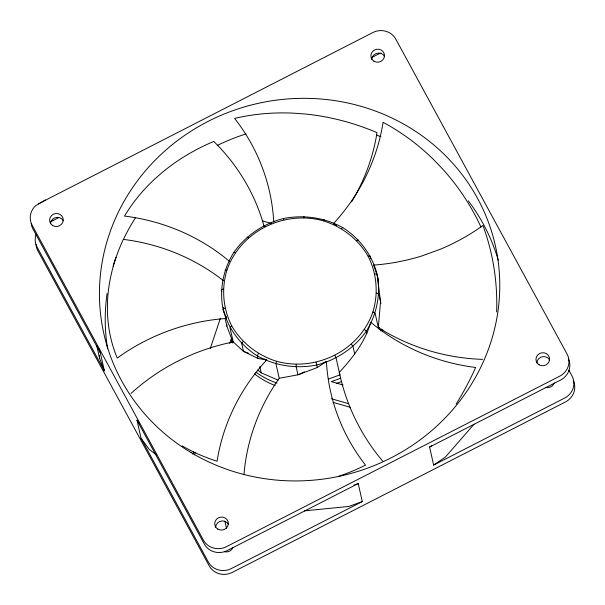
<?xml version="1.0" encoding="UTF-8"?>
<svg xmlns="http://www.w3.org/2000/svg" width="605" height="605" viewBox="0 0 605 605"><rect width="100%" height="100%" fill="white"/><g stroke="black" fill="none" stroke-linecap="round" stroke-linejoin="round"><path stroke-width="0.91" d="M482.654 359.378A206.048 195.959 -12.7 0 1 378.329 327.577L380.53 301.608L377.096 274.277C372.075 254.864 359.657 238.325 342.77 227.609C324.704 217.566 303.672 214.525 283.435 218.526C263.455 223.653 245.804 235.481 233.855 252.345C223.245 269.301 219.207 289.583 223.063 309.261L226.535 318.434A202.486 192.571 -12.7 0 0 117.241 358.069A211.569 162.442 -25.5 0 1 107.403 310.516L107.561 300.466A211.569 162.442 -25.5 0 1 123.344 239.383A202.486 192.571 -12.7 0 1 223.585 280.803M276.477 361.268C315.689 372.196 359.476 350.809 372.914 311.938C378.511 293.402 376.862 273.452 368.105 256.165C358.175 239.141 342.09 226.754 323.357 220.825C284.146 209.897 240.366 231.284 226.928 270.155C221.324 288.691 222.973 308.641 231.73 325.929C241.667 342.952 257.745 355.339 276.477 361.268L275.993 363.945L279.223 378.276A206.048 195.959 -12.7 0 0 243.996 474.396M379.085 329.226L379.441 327.381M303.665 217.808L303.937 216.492M210.268 348.556L220.394 318.215M192.761 454.242L193.653 451.564M229.726 343.481L231.216 339.012L232.736 343.043M194.409 454.907L195.302 452.23M382.647 461.108A220.984 210.169 -12.7 0 1 339.322 372.325C352.67 357.805 365.382 341.545 370.706 322.215A202.486 192.571 -12.7 0 0 475.659 367.462A293.44 280.251 -84.7 0 1 456.117 404.117M380.56 330.822L381.158 329.037M382.209 331.487L382.806 329.702M258.388 353.471L257.397 355.921L257.964 358.447L266.692 359.937A202.486 192.571 -12.7 0 0 217.074 461.229A233.356 188.571 -37.5 0 1 182.082 445.832M323.357 220.825L324.174 219.592M243.127 341.417L241.705 343.534L243.46 351.316L257.964 358.447M474.093 424.143L445.393 457.055L433.649 465.071L429.588 447.05L431.788 445.552M231.73 325.929L229.998 327.615L233.227 341.954L243.46 351.316M341.454 228.622L342.77 227.609M279.223 378.276L297.985 374.82L317.3 367.53L326.413 361.495A202.486 192.571 -12.7 0 0 365.541 465.124A233.356 206.615 -63 0 1 338.255 476.483M224.984 308.066L223.063 309.261C228.093 328.666 240.503 345.213 257.397 355.921C275.464 365.964 296.488 369.012 316.725 365.012C336.705 359.877 354.356 348.049 366.312 331.192C376.915 314.229 380.953 293.947 377.096 274.277L374.85 274.027M38.319 203.877L372.839 32.549A17.076 16.237 -12.7 0 1 395.783 39.113L567.089 354.106A17.076 16.237 -12.7 0 1 559.723 376.181L226.361 546.716A17.076 16.237 -12.7 0 1 203.416 540.144L32.11 225.151A17.076 16.237 -12.7 0 1 35.824 205.579L45.526 199.968M50.291 221.952L58.685 217.656M371.893 57.437L377.77 54.427A17.076 16.237 -12.7 0 1 381.097 53.127M358.228 483.561L227.23 550.573A17.076 16.237 -12.7 0 1 204.286 544.008L136.972 420.225L141.033 438.239L208.347 562.022A17.076 16.237 -12.7 0 0 231.284 568.587L362.289 501.575L358.228 483.561L354.023 485.081M429.588 447.05L560.593 380.038A17.076 16.237 -12.7 0 0 568.345 358.727M433.649 465.071L564.654 398.052A17.076 16.237 -12.7 0 0 572.02 375.985L568.866 370.192M299.475 374.215L304.527 371.833M323.047 363.091L326.413 361.495M356.716 240.677L358.455 239.996M328.462 379.048L339.904 374.896L336.093 357.986L334.958 355.475M340.66 378.246L331.313 381.634L343.058 384.992M336.32 383.434L341.417 381.589M362.289 501.575L348.835 506.453L304.451 510.847M223.343 289.039L221.385 289.704L221.763 291.398M368.105 256.165L370.162 255.915L370.767 258.607M225.06 270.291L226.928 270.155M233.855 252.345L235.481 252.686M262.441 220.87L271.524 223.472M331.411 398.755L348.669 403.694M333.075 402.363L350.325 407.301M376.491 293.054L378.783 293.826L380.946 303.438M244.488 351.792L248.761 353.358M264.128 358.992L266.692 359.937M257.639 370.018L261.209 372.839L278.111 380.121M372.914 311.938L375.1 313.239L378.329 327.577M247.158 237.084L248.428 237.841M336.501 225.597L333.468 223.6A202.486 192.571 -12.7 0 0 383.086 122.301A210.124 193.146 54.7 0 1 433.687 159.69L442.497 168.856A210.124 193.146 54.7 0 1 480.967 227.056M156.491 455.081L149.163 449.296L141.033 438.239M364.361 329.407L366.312 331.192L366.88 333.703M264.067 225.544L264.877 226.618M136.972 420.225L139.679 423.908M351.414 344.253L353.002 346.453L354.764 354.25M35.975 234.634A17.076 16.237 -12.7 0 0 37.041 247.029L104.362 370.812L100.301 352.798L32.98 229.015A17.076 16.237 -12.7 0 1 31.203 223.374M225.249 318.956L226.875 326.171L232.819 341.908M98.698 348.548L100.301 352.798M96.702 345.447L99.545 358.062L104.362 370.812M377.664 276.803L373.633 265.096A204.157 194.167 -12.7 0 0 421.814 255.953L440.274 249.26A204.157 194.167 -12.7 0 0 482.926 225.461A213.217 198.069 -85.4 0 1 496.622 311.893M283.435 218.526L283.722 219.781M316.113 362.312L317.3 367.53M377.868 277.703L378.473 280.395M297.985 374.82L296.231 367.038L296.17 364.286M259.787 366.539L261.209 372.839M231.216 339.012L231.972 342.362M224.901 521.245L226.52 528.452M226.27 316.604L226.535 318.434M226.716 324.303L226.875 326.171M99.303 355.271L99.545 358.062M223.464 307.234L223.623 311.741M229.454 261.322A202.486 192.571 -12.7 0 0 124.509 216.068A233.356 189.456 13.6 0 1 154.532 179.224L161.875 172.75A233.356 189.456 13.6 0 1 213.769 141.449A206.048 195.959 -12.7 0 1 264.03 226.119M131.013 393.431A206.048 195.959 -12.7 0 1 233.227 341.954M273.755 222.035A202.486 192.571 -12.7 0 0 234.627 118.414A211.569 176.494 27.6 0 1 293.236 113.143L305.336 114.027A211.569 176.494 27.6 0 1 377.021 132.631A202.486 192.571 -12.7 0 1 351.588 201.843M107.584 348.76A200.641 190.825 -12.7 0 1 107.07 293.523M113.12 266.124A200.641 190.825 -12.7 0 1 116.016 257.299M123.602 239.051A200.641 190.825 -12.7 0 1 135.596 217.573M217.225 145.472A200.641 190.825 -12.7 0 1 245.955 133.955M376.439 135.096A200.641 190.825 -12.7 0 1 380.878 136.669M468.3 200.852A200.641 190.825 -12.7 0 1 498.225 260.044M573.275 380.605A17.076 16.237 -12.7 0 1 565.524 401.917L232.161 572.451A17.076 16.237 -12.7 0 1 209.217 565.887L37.911 250.893A17.076 16.237 -12.7 0 1 36.058 244.397M371.75 59.381A6.829 6.496 -12.7 0 1 384.614 56.454M50.487 223.691A6.829 6.496 -12.7 0 1 63.359 220.772M536.824 362.917A6.829 6.496 -12.7 0 1 549.688 359.99M554.18 382.965A6.829 6.496 -12.7 0 1 545.604 387.351M232.933 547.298A6.829 6.496 -12.7 0 1 224.364 551.684M277.037 383.101A78.975 75.111 -12.7 0 1 255.87 372.151M275.169 385.514A78.975 75.111 -12.7 0 1 254.433 373.829M215.584 527.25A6.829 6.496 -12.7 0 1 228.448 524.323M217.823 529.118A6.829 6.496 -12.7 0 0 228.327 523.748A6.829 6.496 -12.7 0 0 218.405 517.842A6.829 6.496 -12.7 0 0 217.823 529.118M191.15 452.623A200.641 190.825 -12.7 0 0 499.541 294.869A200.641 190.825 -12.7 0 0 208.105 121.393A200.641 190.825 -12.7 0 0 191.15 452.623M373.988 61.241A6.829 6.496 -12.7 0 0 384.493 55.872A6.829 6.496 -12.7 0 0 374.571 49.965A6.829 6.496 -12.7 0 0 373.988 61.241M52.733 225.559A6.829 6.496 -12.7 0 0 63.23 220.19A6.829 6.496 -12.7 0 0 53.308 214.283A6.829 6.496 -12.7 0 0 52.733 225.559M539.063 364.785A6.829 6.496 -12.7 0 0 549.567 359.415A6.829 6.496 -12.7 0 0 539.645 353.509A6.829 6.496 -12.7 0 0 539.063 364.785"/></g></svg>
